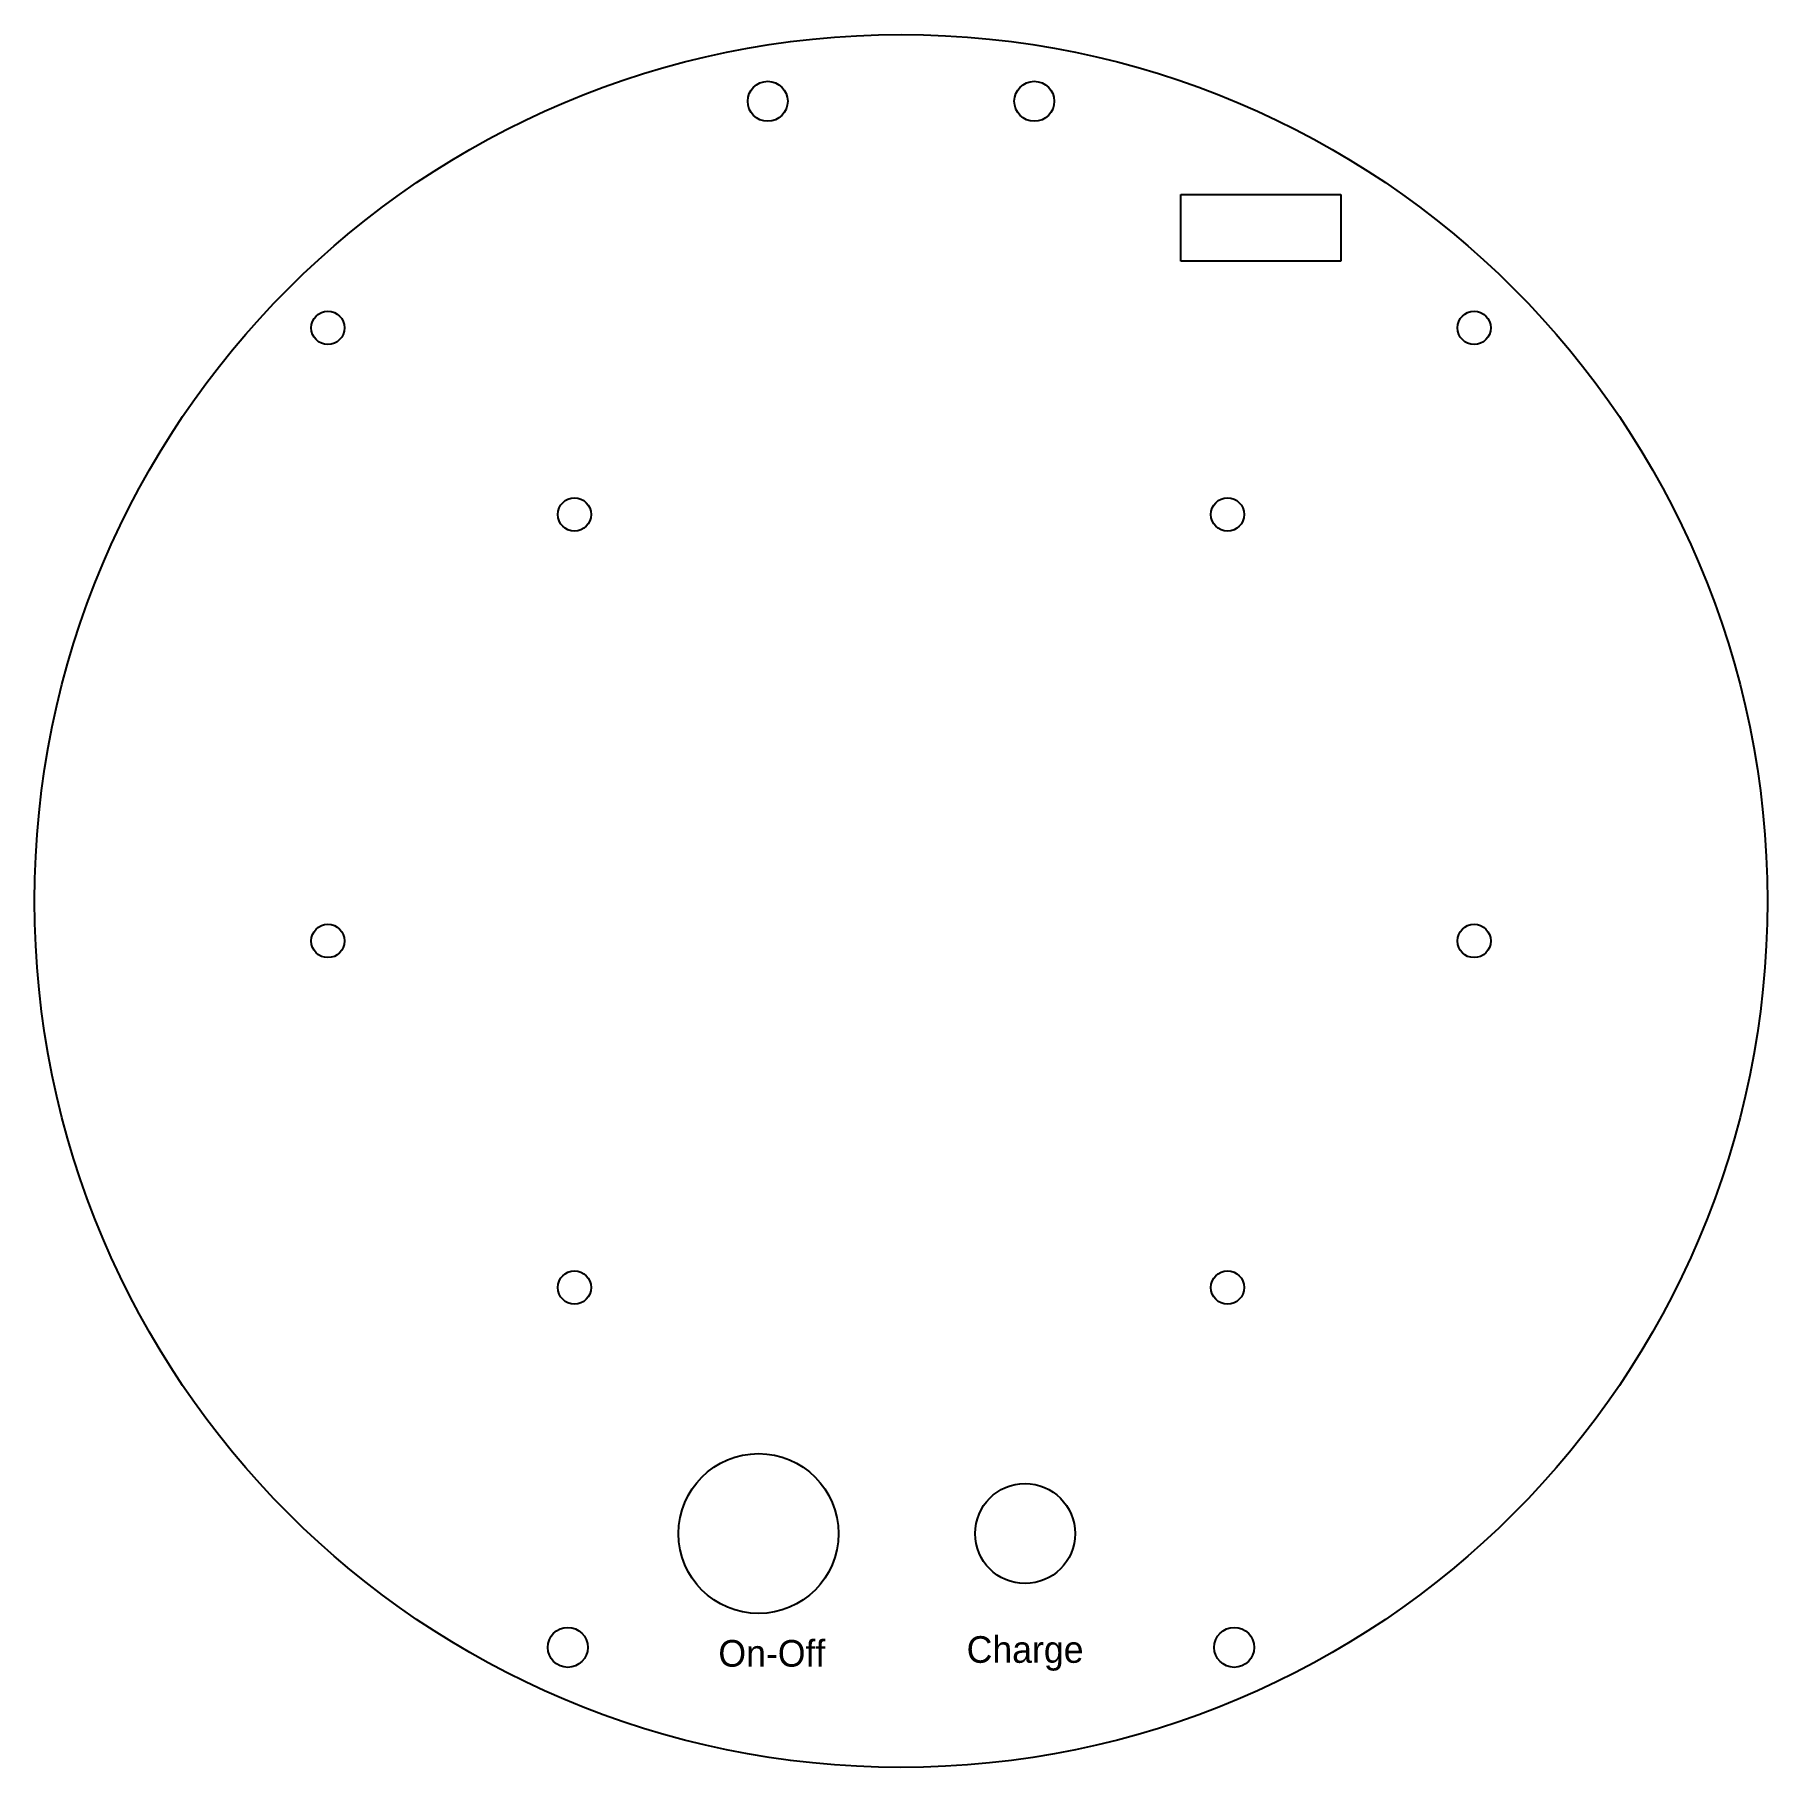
# Model space of a CAD drawing. Header units: millimetres. Extents: x -65 to 65, y -65 to 65.
import ezdxf

# ---------------------------------------------------------------- set-up
doc = ezdxf.new("R2010")
doc.units = ezdxf.units.MM
doc.layers.get('0').update_dxf_attribs({"lineweight": 25, "true_color": 0xffffff})
doc.styles.add('textstyle11', font='')
doc.styles.add('textstyle12', font='')
doc.styles.get('textstyle11').set_extended_font_data('Cascadia Code')
doc.styles.get('textstyle12').set_extended_font_data('Cascadia Code')

msp = doc.modelspace()

# ---------------------------------------------------------------- linework, layer by layer
for p, q in [((21, 53), (33, 53)), ((21, 48), (21, 53)), ((33, 53), (33, 48)), ((33, 48), (21, 48))]:
    msp.add_line(p, q)
for centre, radius in [((0, 0), 65), ((-10, 60), 1.5), ((10, 60), 1.5), ((-43, 43), 1.25), ((43, 43), 1.25), ((-24.5, 29), 1.25), ((24.5, 29), 1.25), ((-43, -3), 1.25), ((43, -3), 1.25), ((-24.5, -29), 1.25), ((24.5, -29), 1.25), ((-10.69, -47.46), 6), ((9.31, -47.46), 3.75), ((-25, -56), 1.5), ((25, -56), 1.5)]:
    msp.add_circle(centre, radius)

# ---------------------------------------------------------------- texts
at = {"char_height": 2, "attachment_point": 5}
for s, insert, style in [('On-Off', (-9.69, -56.46), 'textstyle11'), ('Charge', (9.31, -56.46), 'textstyle12')]:
    msp.add_mtext(s, dxfattribs=dict(at, insert=insert, style=style))

doc.saveas('drawing.dxf')
